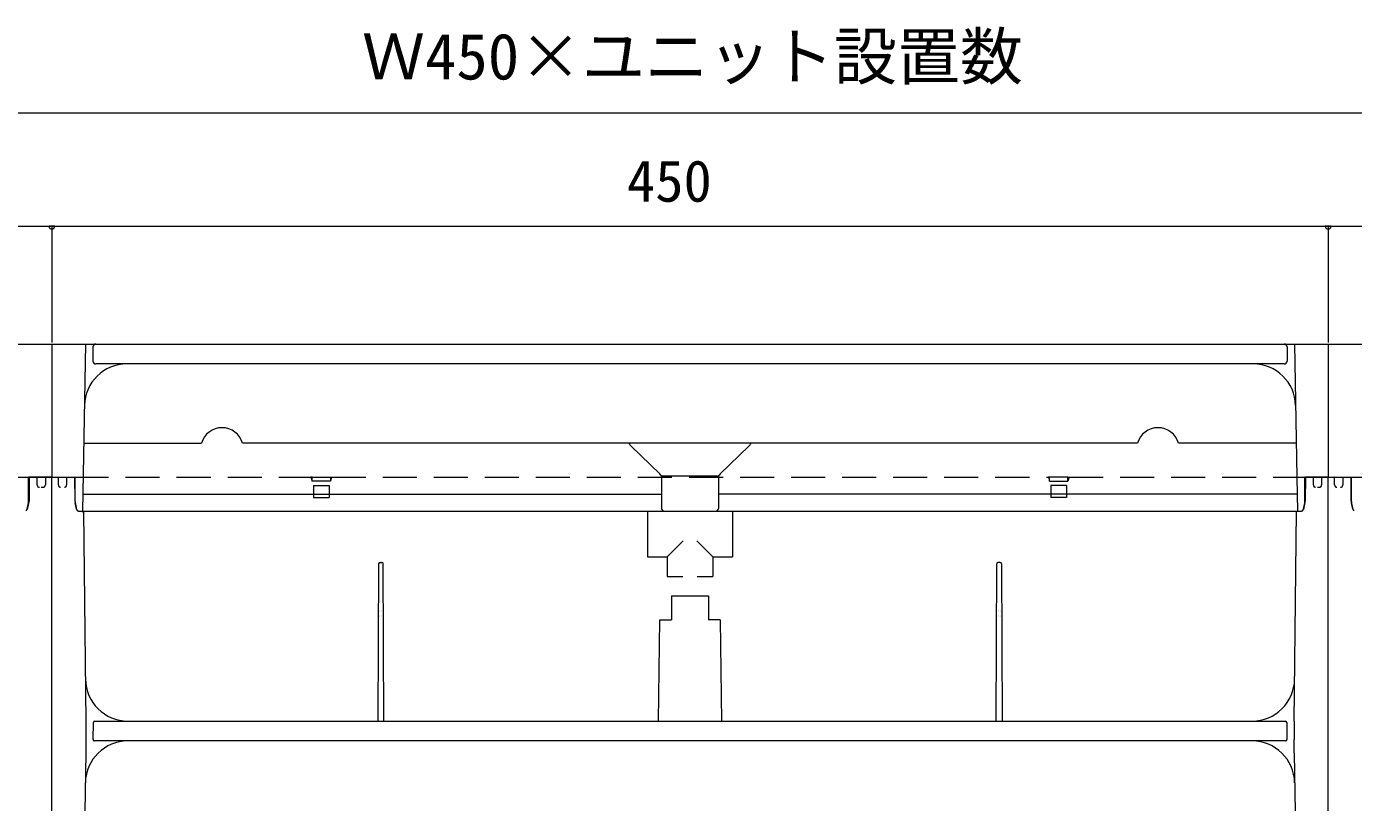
# Model space of a CAD drawing. Units: millimetres, scale not verified. Extents: x -1916 to 1917, y -1364 to 1364.
# Drawn here: x -243.6 to 224.3, y 786.4 to 1060.1 of the extents above; entities that cross this region are included whole.
import ezdxf
from ezdxf.enums import TextEntityAlignment as Align

# ---------------------------------------------------------------- set-up
doc = ezdxf.new("R2010")
doc.units = ezdxf.units.MM
doc.header["$LTSCALE"] = 10
doc.linetypes.add('DASHED1', pattern=[1.8, 1.2, -0.6])
for name, color, linetype, lineweight in [('0-5_A-6', 7, 'Continuous', 9), ('0-8_A-A', 5, 'Continuous', 18), ('2-1', 7, 'Continuous', 18), ('2-2', 7, 'Continuous', 18), ('3-1', 7, 'Continuous', 18), ('3-2', 7, 'Continuous', 18)]:
    doc.layers.add(name, color=color, linetype=linetype, lineweight=lineweight)
doc.styles.add('ＭＳ ゴシック', font='')
doc.styles.get('ＭＳ ゴシック').set_extended_font_data('MS Gothic')

msp = doc.modelspace()

# ---------------------------------------------------------------- linework, layer by layer
at = {"layer": '0-5_A-6', "lineweight": 18}
for p, q in [((-1134.62, 1029.59), (219.38, 1029.59)), ((215.38, 1029.59), (1115.38, 1029.59)), ((-1134.62, 989.62), (-234.62, 989.62)), ((-233.62, 989.62), (-235.62, 989.62)), ((-233.62, 989.62), (-235.62, 989.62)), ((-234.62, 989.62), (215.38, 989.62)), ((-234.62, 989.62), (-234.62, 948.58)), ((216.38, 989.62), (214.38, 989.62)), ((216.38, 989.62), (214.38, 989.62)), ((215.38, 989.62), (665.38, 989.62)), ((215.38, 989.62), (215.38, 948.58))]:
    msp.add_line(p, q, dxfattribs=at)
for centre in [(-234.62, 989.62), (-234.62, 989.62), (215.38, 989.62), (215.38, 989.62)]:
    msp.add_arc(centre, 1, 180, 0, dxfattribs=at)
at = {"layer": '0-8_A-A'}
for p, q in [((-24.62, 889.09), (-11.84, 889.09)), ((-24.62, 889.09), (-24.62, 873.09)), ((-7.4, 889.09), (5.38, 889.09)), ((5.38, 889.09), (5.38, 873.09)), ((-17.62, 873.09), (-12, 878.71)), ((-7.24, 878.71), (-1.62, 873.09)), ((-24.62, 873.09), (-17.62, 873.09)), ((-17.62, 873.09), (-17.62, 866.09)), ((-1.62, 873.09), (5.38, 873.09)), ((-1.62, 873.09), (-1.62, 866.09)), ((-17.62, 866.09), (-12.19, 866.09)), ((-7.05, 866.09), (-1.62, 866.09))]:
    msp.add_line(p, q, dxfattribs=at)
at = {"layer": '2-1'}
for p, q in [((-234.62, 948.09), (215.38, 948.09)), ((-222.73, 948.09), (-223.84, 889.09)), ((-220.12, 947.09), (-220.12, 942.09)), ((200.88, 947.09), (200.88, 942.09)), ((203.49, 948.09), (204.38, 901.09)), ((215.38, 948.09), (215.38, 901.09)), ((199.88, 941.09), (-219.12, 941.09)), ((-223.39, 913.09), (-223.39, 913.09)), ((-223.39, 913.09), (-181.84, 913.09)), ((-181.85, 913.09), (-181.85, 913.09)), ((148.15, 913.09), (-167.39, 913.09)), ((-167.39, 913.09), (-167.39, 913.09)), ((148.15, 913.09), (148.15, 913.09)), ((204.16, 913.09), (162.61, 913.09)), ((162.61, 913.09), (162.61, 913.09)), ((204.16, 913.09), (204.16, 913.09)), ((-20.23, 902.33), (-30.38, 912.06)), ((1, 902.33), (11.15, 912.06)), ((-226.42, 892.51), (-226.42, 901.09)), ((-19.62, 901.58), (0.38, 901.58)), ((-19.62, 900.88), (-19.62, 890.09)), ((0.38, 900.88), (0.38, 890.09)), ((204.38, 901.09), (204.61, 889.09)), ((207.18, 892.51), (207.18, 901.09)), ((215.38, 901.09), (207.18, 901.09)), ((-223.73, 895.09), (-19.62, 895.09)), ((204.5, 895.09), (0.38, 895.09)), ((-225.89, 889.88), (-226.37, 892.08)), ((-224.92, 889.09), (205.68, 889.09)), ((206.66, 889.88), (207.14, 892.08))]:
    msp.add_line(p, q, dxfattribs=at)
at = {"layer": '2-1', "linetype": 'DASHED1'}
for p, q in [((-232.32, 898.39), (-232.32, 900.84)), ((-229.42, 900.84), (-229.42, 898.39)), ((210.18, 898.39), (210.18, 900.84)), ((213.08, 900.84), (213.08, 898.39)), ((211.63, 897.59), (212.28, 897.59)), ((211.63, 897.59), (212.28, 897.59))]:
    msp.add_line(p, q, dxfattribs=at)
at = {"layer": '2-1'}
msp.add_lwpolyline([(-234.62, 948.09), (-234.62, 901.09), (-226.42, 901.09)], dxfattribs=at)
for centre, radius, start, end in [((-219.12, 947.09), 0.999, 89.9604, 180.0395), ((199.88, 947.09), 0.999, 359.9604, 90.0396), ((-208.14, 926.09), 15, 90, 178.9131), ((-219.12, 942.09), 0.999, 179.9605, 270.0396), ((188.91, 926.09), 15, 1.0869, 90), ((199.88, 942.09), 0.999, 269.9604, 0.0396), ((-174.62, 911.09), 7.5, 89.9999, 164.5329), ((-174.62, 911.09), 7.5, 15.5228, 90.0034), ((155.38, 911.09), 7.5, 89.9966, 164.4772), ((155.38, 911.09), 7.5, 15.4671, 90.0001), ((-27.62, 914.94), 4, 207.6016, 226.2222), ((8.38, 914.94), 4, 313.7778, 332.3984), ((-21.67, 900.86), 2.05, 0.6121, 45.6068), ((2.43, 900.86), 2.05, 134.3932, 179.3879), ((-224.42, 892.51), 2, 180, 192.3382), ((-224.91, 890.09), 1, 192.339, 231.1698), ((-224.94, 890.04), 0.938, 230.503, 251.825), ((-224.91, 890.12), 1.03, 251.4761, 269.4896), ((-18.62, 890.09), 1, 179.9994, 263.5534), ((-0.62, 890.09), 1, 276.4466, 0.0006), ((205.67, 890.12), 1.03, 270.5104, 288.5239), ((205.71, 890.04), 0.938, 288.175, 309.497), ((205.68, 890.09), 1, 308.8302, 347.661), ((205.18, 892.51), 2, 347.6618, 0)]:
    msp.add_arc(centre, radius, start, end, dxfattribs=at)
at = {"layer": '2-1', "linetype": 'DASHED1'}
for centre, radius, start, end in [((-232.57, 900.84), 0.25, 359.9996, 90), ((-232.57, 900.84), 0.25, 359.9996, 90), ((-231.52, 898.39), 0.8, 179.9998, 270.0003), ((-230.22, 898.39), 0.8, 269.9997, 0.0002), ((-229.17, 900.84), 0.25, 89.9954, 180.0057), ((-229.17, 900.84), 0.25, 89.9954, 180.0057), ((209.93, 900.84), 0.25, 359.9996, 90), ((209.93, 900.84), 0.25, 359.9996, 90), ((210.98, 898.39), 0.8, 179.9998, 270.0003), ((212.28, 898.39), 0.8, 269.9997, 0.0002), ((213.33, 900.84), 0.25, 89.9954, 180.0057), ((213.33, 900.84), 0.25, 89.9954, 180.0057)]:
    msp.add_arc(centre, radius, start, end, dxfattribs=at)
at = {"layer": '2-2'}
for p, q in [((-234.62, 808.59), (-234.62, 901.09)), ((-226.62, 901.09), (-226.62, 901.09)), ((-226.62, 901.09), (-226.62, 901.09)), ((207.38, 901.09), (207.34, 892.89)), ((207.38, 901.09), (215.38, 901.09)), ((207.38, 901.09), (207.38, 901.09)), ((207.38, 901.09), (207.38, 901.09)), ((215.38, 808.59), (215.38, 901.09)), ((-226.57, 892.89), (-225.89, 889.79)), ((-224.82, 888.98), (-224.86, 888.99)), ((-224.01, 888.99), (-223.98, 888.99)), ((-224.01, 888.99), (-223.98, 888.99)), ((-223.98, 888.99), (-223.48, 888.99)), ((-223.48, 888.99), (-223.48, 888.99)), ((203.38, 815.09), (204.24, 888.99)), ((204.24, 888.99), (204.24, 888.99)), ((204.76, 888.99), (204.24, 888.99)), ((204.24, 888.99), (204.24, 888.99)), ((205.62, 888.99), (205.59, 888.98)), ((207.34, 892.89), (206.66, 889.79)), ((-119.42, 870.59), (-119.7, 815.09)), ((-118.92, 871.09), (-118.31, 871.09)), ((-117.54, 815.09), (-117.81, 870.58)), ((98.3, 815.09), (98.58, 870.58)), ((99.69, 871.09), (99.08, 871.09)), ((100.19, 870.59), (100.19, 870.59)), ((100.19, 870.59), (100.19, 870.59)), ((100.19, 870.59), (100.19, 870.59)), ((100.19, 870.59), (100.46, 815.09)), ((-16.12, 859.29), (-16.12, 850.79)), ((-16.12, 859.29), (-3.12, 859.29)), ((-3.12, 859.29), (-3.12, 850.79)), ((-119.01, 852.34), (-119.01, 852.34)), ((-119.01, 852.13), (-119.01, 852.13)), ((-119, 854.05), (-119, 854.05)), ((-119, 853.84), (-119, 853.84)), ((-118.23, 854.05), (-118.23, 854.05)), ((-118.23, 853.84), (-118.23, 853.84)), ((-118.22, 852.34), (-118.22, 852.34)), ((-118.22, 852.13), (-118.22, 852.13)), ((98.99, 852.34), (98.99, 852.34)), ((98.99, 852.13), (98.99, 852.13)), ((99, 854.05), (99, 854.05)), ((99, 853.84), (99, 853.84)), ((99.77, 854.05), (99.77, 854.05)), ((99.77, 853.84), (99.77, 853.84)), ((99.78, 852.34), (99.78, 852.34)), ((99.78, 852.13), (99.78, 852.13)), ((-20.67, 815.09), (-20.3, 850.79)), ((-20.3, 850.79), (-16.12, 850.79)), ((1.07, 850.79), (-3.12, 850.79)), ((1.07, 850.79), (1.44, 815.09)), ((-222.62, 815.09), (-222.62, 808.59)), ((-220.11, 808.6), (-220, 814.6)), ((-219.5, 815.09), (200.27, 815.09)), ((200.77, 814.6), (200.87, 808.6)), ((203.38, 815.09), (203.38, 808.59)), ((-234.62, 751.09), (-234.62, 808.59)), ((-222.62, 808.59), (-222.62, 803.8)), ((200.37, 808.09), (-219.61, 808.09)), ((-207.82, 808.09), (-207.82, 808.09)), ((-207.82, 808.09), (-207.82, 808.09)), ((188.58, 808.09), (188.59, 808.09)), ((188.58, 808.09), (188.59, 808.09)), ((203.38, 803.8), (203.38, 808.59)), ((215.38, 751.09), (215.38, 808.59)), ((-222.62, 803.8), (-223.84, 739.09)), ((203.38, 803.8), (204.61, 739.09))]:
    msp.add_line(p, q, dxfattribs=at)
at = {"layer": '2-2', "linetype": 'DASHED1', "lineweight": 9}
msp.add_line((-226.62, 901.09), (-143.27, 901.09), dxfattribs=at)
at = {"layer": '2-2', "linetype": 'DASHED1'}
for p, q in [((-143.27, 901.09), (-142.82, 899.72)), ((-142.82, 901.09), (-143.27, 901.09)), ((-142.82, 899.72), (-142.82, 901.09)), ((-142.82, 901.09), (-136.42, 901.09)), ((-136.42, 899.72), (-142.82, 899.72)), ((-136.42, 901.09), (-136.42, 899.72)), ((-135.97, 901.09), (116.73, 901.09)), ((117.18, 901.09), (116.73, 901.09)), ((116.73, 901.09), (117.18, 899.72)), ((117.18, 899.72), (117.18, 901.09)), ((123.58, 901.09), (117.18, 901.09)), ((117.18, 899.72), (123.58, 899.72)), ((123.58, 899.72), (123.58, 901.09)), ((124.03, 901.09), (123.58, 899.72)), ((123.58, 901.09), (124.03, 901.09)), ((124.03, 901.09), (207.38, 901.09)), ((-142.42, 898.19), (-142.42, 893.99)), ((-142.42, 893.99), (-136.82, 893.99)), ((117.58, 898.19), (117.58, 893.99)), ((123.18, 898.19), (117.58, 898.19)), ((123.18, 893.99), (117.58, 893.99)), ((123.18, 898.19), (123.18, 893.99))]:
    msp.add_line(p, q, dxfattribs=at)
at = {"layer": '2-2'}
for points in [[(-234.62, 901.09), (-226.62, 901.09), (-226.57, 892.89)], [(-223.48, 888.99), (-223.48, 888.99), (-222.62, 815.09)]]:
    msp.add_lwpolyline(points, dxfattribs=at)
at = {"layer": '2-2', "linetype": 'DASHED1'}
for points in [[(-136.42, 901.09), (-135.97, 901.09), (-136.42, 899.72)], [(-142.42, 898.19), (-136.82, 898.19), (-136.82, 893.99)]]:
    msp.add_lwpolyline(points, dxfattribs=at)
at = {"layer": '2-2'}
msp.add_lwpolyline([(-119.42, 870.59), (-119.42, 870.59), (-119.42, 870.59)], close=True, dxfattribs=at)
for centre, radius, start, end in [((-118.92, 870.59), 0.5, 90.0002, 179.6515), ((-118.31, 870.59), 0.501, 358.6138, 89.9483), ((99.08, 870.59), 0.501, 90.0517, 181.3862), ((99.69, 870.59), 0.5, 0.3484, 89.9998), ((-207.79, 830.09), 15, 180.6663, 270), ((188.56, 830.09), 15, 270, 359.3337), ((-219.5, 814.59), 0.5, 90, 179), ((200.27, 814.59), 0.5, 1.0028, 90), ((-207.82, 793.09), 15, 90, 178.9074), ((-219.61, 808.59), 0.5, 179, 270), ((188.58, 793.09), 15, 1.0926, 90), ((200.37, 808.59), 0.5, 270, 1)]:
    msp.add_arc(centre, radius, start, end, dxfattribs=at)
at = {"layer": '3-1'}
for p, q in [((-684.62, 948.09), (-234.62, 948.09)), ((-234.62, 948.09), (-234.62, 901.09)), ((215.38, 948.09), (665.38, 948.09)), ((-242.82, 892.51), (-242.82, 901.09)), ((-234.62, 901.09), (-242.82, 901.09)), ((223.58, 892.51), (223.58, 901.09)), ((-243.34, 889.88), (-242.86, 892.08)), ((224.11, 889.88), (223.63, 892.08))]:
    msp.add_line(p, q, dxfattribs=at)
at = {"layer": '3-1', "linetype": 'DASHED1'}
for p, q in [((-239.82, 898.39), (-239.82, 900.84)), ((-236.92, 900.84), (-236.92, 898.39)), ((217.68, 898.39), (217.68, 900.84)), ((220.58, 900.84), (220.58, 898.39)), ((-238.37, 897.59), (-237.72, 897.59)), ((-238.37, 897.59), (-237.72, 897.59))]:
    msp.add_line(p, q, dxfattribs=at)
at = {"layer": '3-1'}
msp.add_lwpolyline([(215.38, 948.09), (215.38, 901.09), (223.58, 901.09)], dxfattribs=at)
at = {"layer": '3-1', "linetype": 'DASHED1'}
for centre, radius, start, end in [((-240.07, 900.84), 0.25, 359.9996, 90), ((-240.07, 900.84), 0.25, 359.9996, 90), ((-239.02, 898.39), 0.8, 179.9998, 270.0003), ((-237.72, 898.39), 0.8, 269.9997, 0.0002), ((-236.67, 900.84), 0.25, 89.9954, 180.0057), ((-236.67, 900.84), 0.25, 89.9954, 180.0057), ((217.43, 900.84), 0.25, 359.9996, 90), ((217.43, 900.84), 0.25, 359.9996, 90), ((218.48, 898.39), 0.8, 179.9998, 270.0003), ((219.78, 898.39), 0.8, 269.9997, 0.0002), ((220.83, 900.84), 0.25, 89.9954, 180.0057), ((220.83, 900.84), 0.25, 89.9954, 180.0057)]:
    msp.add_arc(centre, radius, start, end, dxfattribs=at)
at = {"layer": '3-1'}
for centre, radius, start, end in [((-244.32, 890.09), 1, 308.8302, 347.661), ((-244.82, 892.51), 2, 347.6618, 0), ((225.58, 892.51), 2, 180, 192.3382), ((225.09, 890.09), 1, 192.339, 231.1698)]:
    msp.add_arc(centre, radius, start, end, dxfattribs=at)
at = {"layer": '3-2', "linetype": 'DASHED1'}
msp.add_line((-325.97, 901.09), (-242.62, 901.09), dxfattribs=at)
at = {"layer": '3-2'}
for p, q in [((-242.62, 901.09), (-242.66, 892.89)), ((-242.62, 901.09), (-234.62, 901.09)), ((-242.62, 901.09), (-242.62, 901.09)), ((-242.62, 901.09), (-242.62, 901.09)), ((-234.62, 808.59), (-234.62, 901.09)), ((215.38, 808.59), (215.38, 901.09)), ((223.38, 901.09), (223.38, 901.09)), ((223.38, 901.09), (223.38, 901.09)), ((-242.66, 892.89), (-243.34, 889.79)), ((223.43, 892.89), (224.11, 889.79)), ((-234.62, 751.09), (-234.62, 808.59)), ((215.38, 751.09), (215.38, 808.59))]:
    msp.add_line(p, q, dxfattribs=at)
at = {"layer": '3-2', "linetype": 'DASHED1', "lineweight": 9}
msp.add_line((223.38, 901.09), (306.73, 901.09), dxfattribs=at)
at = {"layer": '3-2'}
msp.add_lwpolyline([(215.38, 901.09), (223.38, 901.09), (223.43, 892.89)], dxfattribs=at)

# ---------------------------------------------------------------- texts
at = {"layer": '0-5_A-6', "style": 'ＭＳ ゴシック'}
for s, height, p in [('Ｗ450×ユニット設置数', 16.28, (-125.27, 1036.52)), ('450', 14.66, (-31.85, 993.89))]:
    msp.add_text(s, height=height, dxfattribs=at).set_placement(p, align=Align.BOTTOM_LEFT)

doc.saveas('drawing.dxf')
